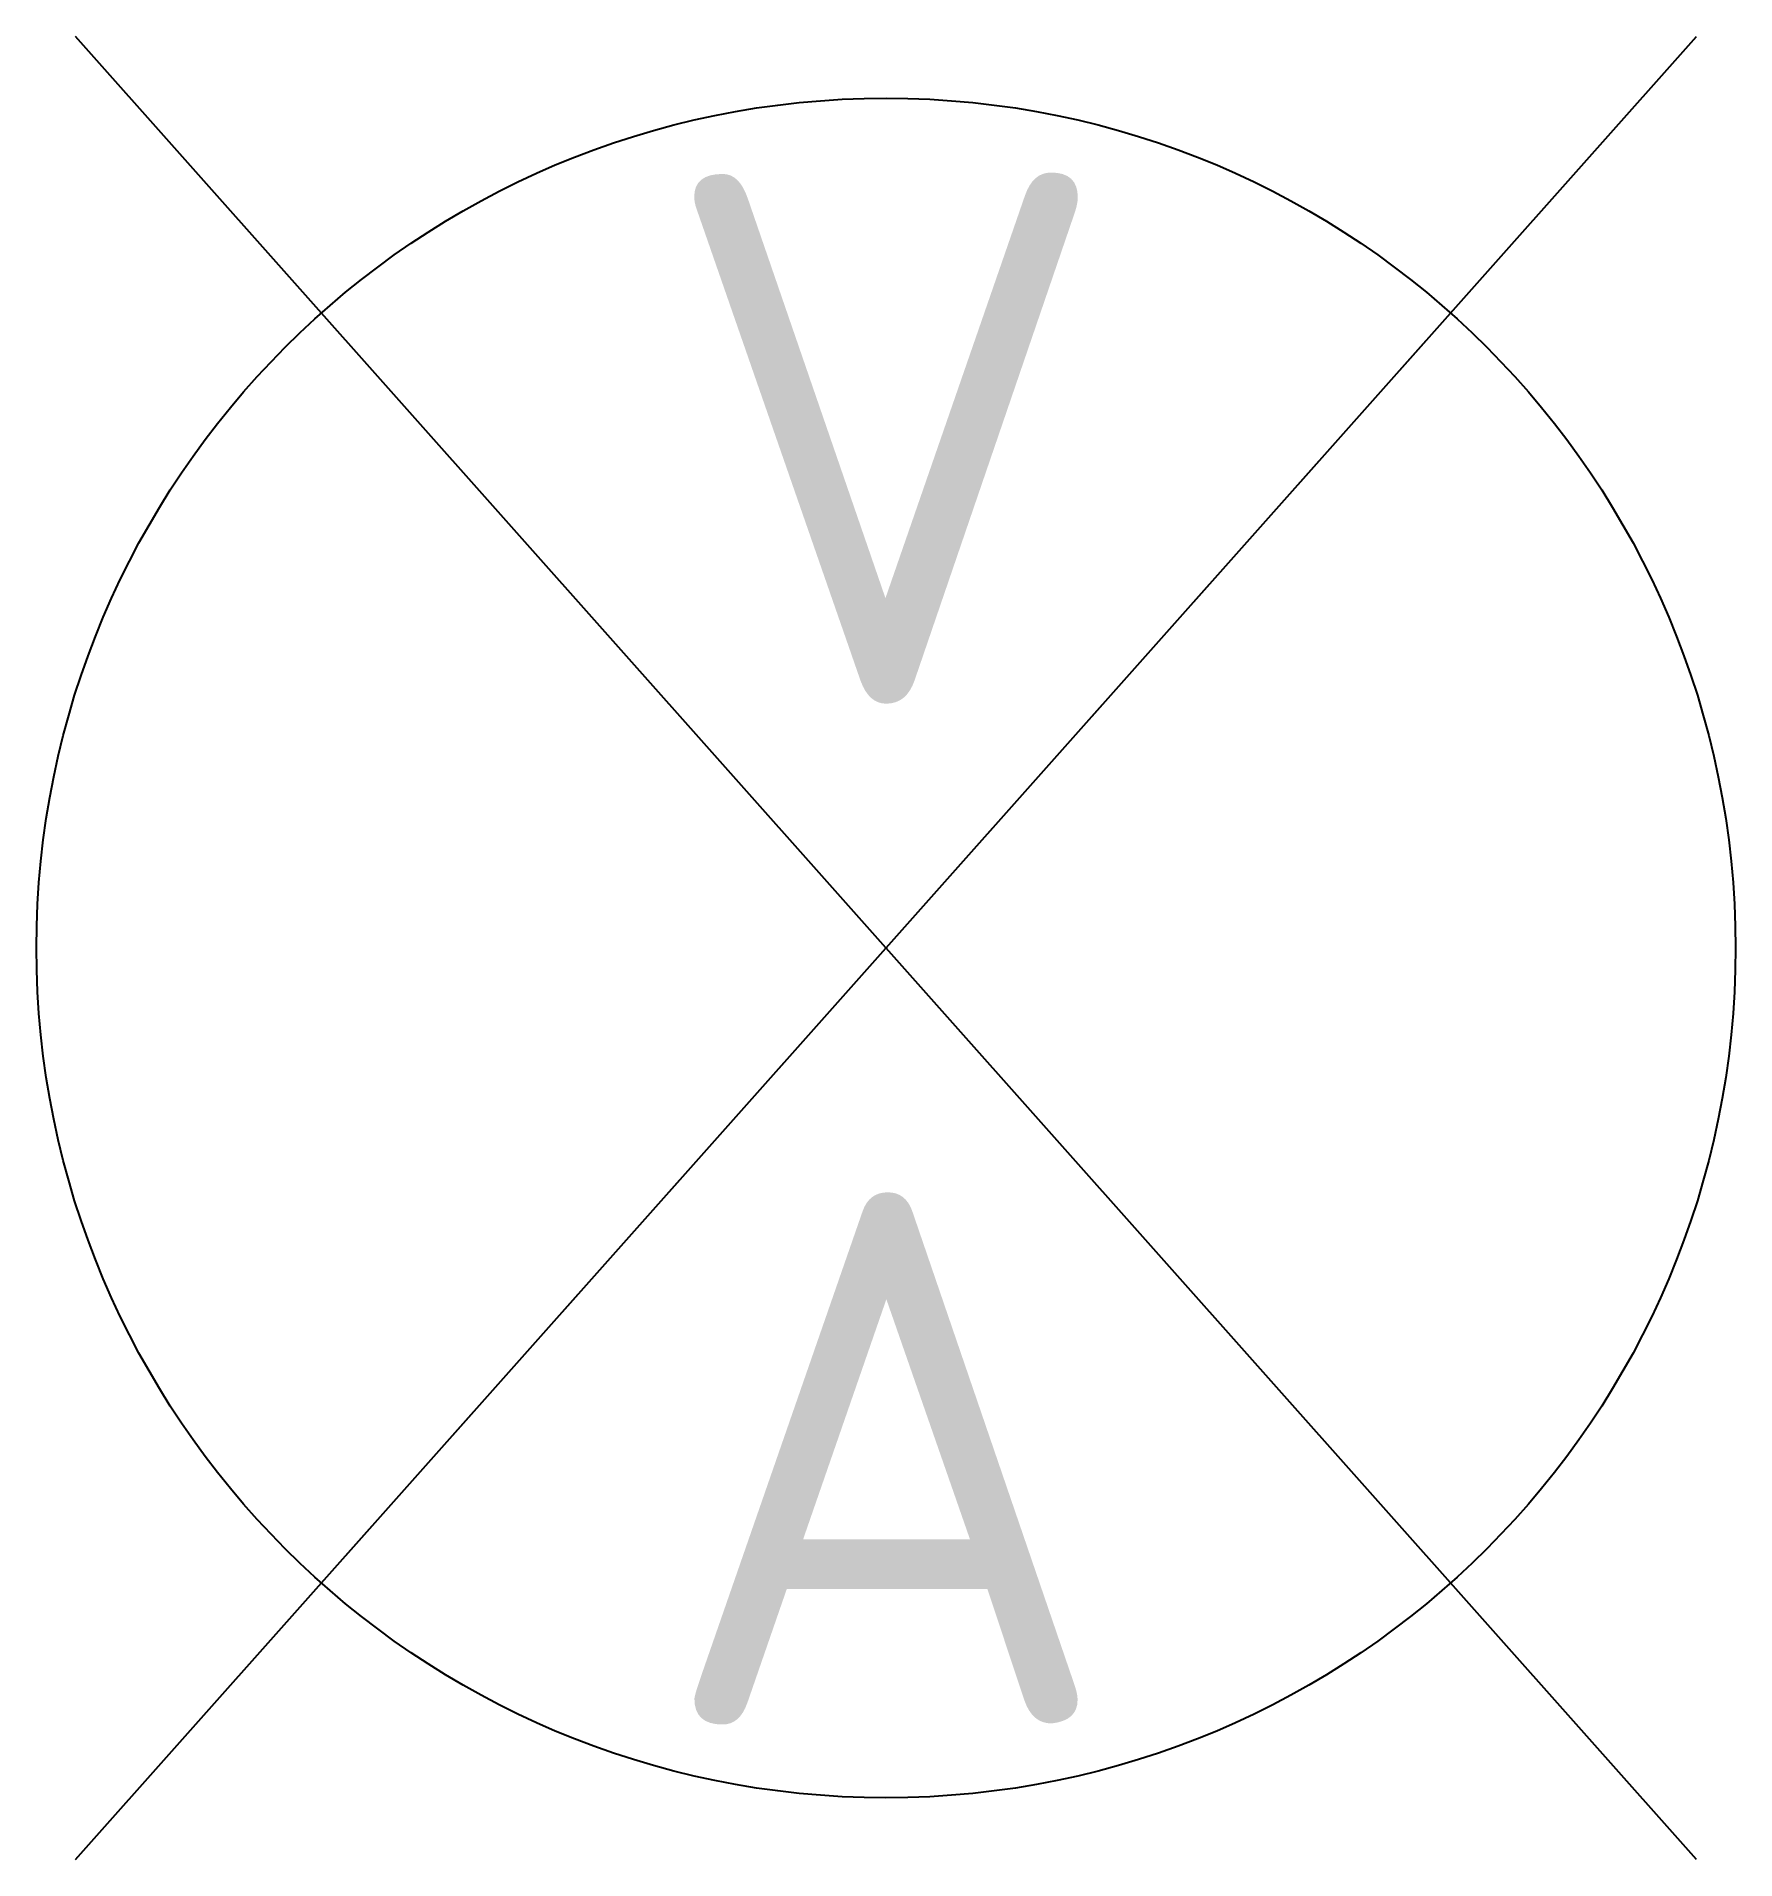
# Model space of a CAD drawing. Extents: x -4 to 4, y -4.29 to 4.29.
import ezdxf
from ezdxf.enums import TextEntityAlignment as Align

# ---------------------------------------------------------------- set-up
doc = ezdxf.new("R2010")
doc.units = 0
doc.header["$LTSCALE"] = 0.2
doc.styles.add('NLCS-ISO', font='NLCS-ISO.ttf')

msp = doc.modelspace()

# ---------------------------------------------------------------- linework, layer by layer
for p, q in [((-3.8169, -4.2905), (3.8169, 4.2905)), ((3.8169, -4.2905), (-3.8169, 4.2905)), ((-2.6586, -2.9886), (2.6586, 2.9886))]:
    msp.add_line(p, q)
msp.add_circle((0, 0), 4)

# ---------------------------------------------------------------- texts
at = {"style": 'NLCS-ISO'}
for s, p in [('V', (0, 2.4)), ('A', (0, -2.4))]:
    msp.add_text(s, height=2.5, dxfattribs=at).set_placement(p, align=Align.MIDDLE_CENTER)

doc.saveas('drawing.dxf')
